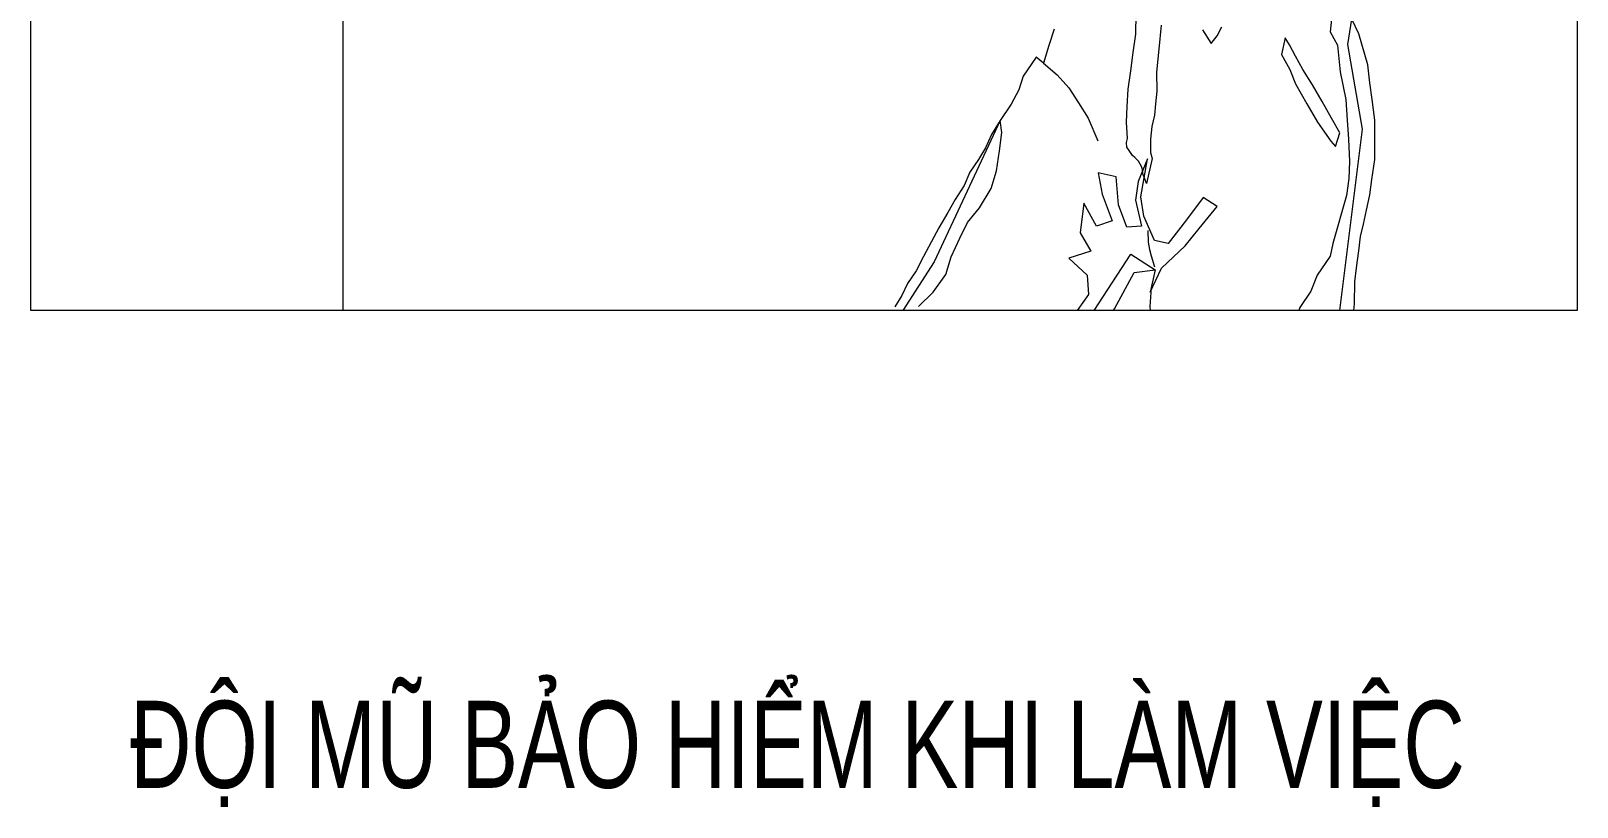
# Model space of a CAD drawing. Header units: millimetres. Extents: x -346728 to 1320345, y -537202 to -385966.
# Drawn here: x 696914 to 705301, y -503392 to -499180 of the extents above; entities that cross this region are included whole.
import ezdxf

# ---------------------------------------------------------------- set-up
doc = ezdxf.new("R2010")
doc.units = ezdxf.units.MM
doc.header["$LTSCALE"] = 100
doc.layers.add('MAY', color=2, linetype='Continuous', lineweight=13)
doc.layers.add('THAY', color=155, linetype='Continuous', lineweight=20)
doc.layers.add('TEXT2', color=8, linetype='Continuous')
doc.styles.add('HAI', font='VHARIAL.TTF', dxfattribs={"width": 0.7, "height": 500})

msp = doc.modelspace()

# ---------------------------------------------------------------- linework, layer by layer
at = {"layer": 'MAY', "color": 33}
for p, q in [((702907.9, -499197.3, -881.1), (702908.7, -499086.8, -881.1)), ((702463.6, -499170.2, -881.1), (702436.1, -499258.9, -881.1)), ((702893.8, -499296.9, -881.1), (702907.9, -499197.3, -881.1)), ((703045.1, -499148.6, -881.1), (703031.9, -499280, -881.1)), ((703268.6, -499174.2, -881.1), (703315.5, -499247.8, -881.1)), ((703348.1, -499207.6, -881.1), (703374.8, -499158.2, -881.1)), ((703968.9, -499115.6, -881.1), (703961.5, -499185.1, -881.1)), ((703961.5, -499185.1, -881.1), (704000.9, -499257, -881.1)), ((704057, -499253.6, -881.1), (704079.4, -499116.3, -881.1)), ((704117.1, -499195.8, -881.1), (704079.4, -499116.3, -881.1)), ((704166.7, -499364.8, -881.1), (704117.1, -499195.8, -881.1)), ((702436.1, -499258.9, -881.1), (702406.9, -499355.2, -881.1)), ((703031.9, -499280, -881.1), (703020.3, -499403.8, -881.1)), ((703315.5, -499247.8, -881.1), (703348.1, -499207.6, -881.1)), ((703717.2, -499218, -881.1), (703697.2, -499308.4, -881.1)), ((703740.6, -499254.8, -881.1), (703717.2, -499218, -881.1)), ((703774.2, -499317.6, -881.1), (703740.6, -499254.8, -881.1)), ((704000.9, -499257, -881.1), (704016.1, -499402.6, -881.1)), ((704137, -499713.8, -881.1), (704057, -499253.6, -881.1)), ((702366.7, -499322.6, -881.1), (702296.5, -499425.6, -881.1)), ((702406.9, -499355.2, -881.1), (702366.7, -499322.6, -881.1)), ((702406.9, -499355.2, -881.1), (702479.8, -499418.7, -881.1)), ((702879.7, -499396.5, -881.1), (702893.8, -499296.9, -881.1)), ((703697.2, -499308.4, -881.1), (703742.5, -499389.6, -881.1)), ((703813.6, -499389.5, -881.1), (703774.2, -499317.6, -881.1)), ((704176.9, -499461.8, -881.1), (704166.7, -499364.8, -881.1)), ((702296.5, -499425.6, -881.1), (702272.3, -499499.3, -881.1)), ((702479.8, -499418.7, -881.1), (702543.5, -499488.1, -881.1)), ((702865.6, -499496.1, -881.1), (702879.7, -499396.5, -881.1)), ((703020.3, -499403.8, -881.1), (703021.3, -499506.7, -881.1)), ((703742.5, -499389.6, -881.1), (703772.7, -499467.3, -881.1)), ((703866.4, -499472.3, -881.1), (703813.6, -499389.5, -881.1)), ((704016.1, -499402.6, -881.1), (704046.4, -499551.5, -881.1)), ((702272.3, -499499.3, -881.1), (702231.4, -499577.2, -881.1)), ((702543.5, -499488.1, -881.1), (702596.3, -499570.9, -881.1)), ((702860.7, -499589.8, -881.1), (702865.6, -499496.1, -881.1)), ((703021.3, -499506.7, -881.1), (703013.8, -499576.2, -881.1)), ((703772.7, -499467.3, -881.1), (703835.6, -499576.1, -881.1)), ((703917.6, -499562.6, -881.1), (703866.4, -499472.3, -881.1)), ((704188.7, -499551.4, -881.1), (704176.9, -499461.8, -881.1)), ((702231.4, -499577.2, -881.1), (702172.1, -499666.8, -881.1)), ((702596.3, -499570.9, -881.1), (702649.1, -499653.6, -881.1)), ((702857.5, -499676, -881.1), (702860.7, -499589.8, -881.1)), ((703013.8, -499576.2, -881.1), (703008.1, -499638.1, -881.1)), ((703835.6, -499576.1, -881.1), (703892.6, -499675.6, -881.1)), ((703968.7, -499652.9, -881.1), (703917.6, -499562.6, -881.1)), ((704046.4, -499551.5, -881.1), (704053.3, -499663.7, -881.1)), ((704203.1, -499665.2, -881.1), (704188.7, -499551.4, -881.1)), ((702172.1, -499666.8, -881.1), (701813.2, -500432.9, -881.1)), ((702172.1, -499666.8, -881.1), (702123.7, -499743, -881.1)), ((702181.4, -499732, -881.1), (702172.1, -499666.8, -881.1)), ((702649.1, -499653.6, -881.1), (702701.1, -499775.8, -881.1)), ((702861.8, -499763.8, -881.1), (702857.5, -499676, -881.1)), ((702994.7, -499698.4, -881.1), (702987.3, -499767.9, -881.1)), ((703008.1, -499638.1, -881.1), (702994.7, -499698.4, -881.1)), ((703892.6, -499675.6, -881.1), (703964.7, -499778.4, -881.1)), ((704014, -499734, -881.1), (703968.7, -499652.9, -881.1)), ((704053.3, -499663.7, -881.1), (704061.8, -499768.2, -881.1)), ((704204, -499768.1, -881.1), (704203.1, -499665.2, -881.1)), ((702123.7, -499743, -881.1), (702092, -499815, -881.1)), ((702167.3, -499831.6, -881.1), (702181.4, -499732, -881.1)), ((702856.8, -499786.4, -881.1), (702861.8, -499763.8, -881.1)), ((702987.3, -499767.9, -881.1), (702987.4, -499839, -881.1)), ((703964.7, -499778.4, -881.1), (703989.9, -499807.7, -881.1)), ((703989.9, -499807.7, -881.1), (704014, -499734, -881.1)), ((704014.4, -500698, -881.1), (704137, -499713.8, -881.1)), ((704061.8, -499768.2, -881.1), (704066.9, -499887.9, -881.1)), ((704203.3, -499878.5, -881.1), (704204, -499768.1, -881.1)), ((702092, -499815, -881.1), (702054.4, -499877.8, -881.1)), ((702151.5, -499938.8, -881.1), (702167.3, -499831.6, -881.1)), ((702859.3, -499810.7, -881.1), (702856.8, -499786.4, -881.1)), ((702871.1, -499829.1, -881.1), (702859.3, -499810.7, -881.1)), ((702888.7, -499856.7, -881.1), (702871.1, -499829.1, -881.1)), ((702902.1, -499867.6, -881.1), (702888.7, -499856.7, -881.1)), ((702921.3, -499887.6, -881.1), (702902.1, -499867.6, -881.1)), ((702987.4, -499839, -881.1), (702995.8, -499872.5, -881.1)), ((702007.6, -499946.5, -881.1), (701975.9, -500018.5, -881.1)), ((702054.4, -499877.8, -881.1), (702007.6, -499946.5, -881.1)), ((702122.4, -500035, -881.1), (702151.5, -499938.8, -881.1)), ((702800.1, -499971.4, -881.1), (702702.2, -499949.8, -881.1)), ((702702.2, -499949.8, -881.1), (702724.1, -500065.3, -881.1)), ((702971.5, -499875, -881.1), (702920.6, -499998.1, -881.1)), ((702938.9, -499915.2, -881.1), (702921.3, -499887.6, -881.1)), ((702934.1, -500080.1, -881.1), (702971.5, -499875, -881.1)), ((702943.1, -499931.9, -881.1), (702938.9, -499915.2, -881.1)), ((702945.7, -499956.2, -881.1), (702943.1, -499931.9, -881.1)), ((702995.8, -499872.5, -881.1), (702965.8, -500008.1, -881.1)), ((704066.9, -499887.9, -881.1), (704062, -499981.6, -881.1)), ((704187.6, -499985.7, -881.1), (704203.3, -499878.5, -881.1)), ((701975.9, -500018.5, -881.1), (701927.5, -500094.7, -881.1)), ((702059.7, -500139.7, -881.1), (702122.4, -500035, -881.1)), ((702813.7, -500124.6, -881.1), (702800.1, -499971.4, -881.1)), ((702920.6, -499998.1, -881.1), (702906.5, -500097.7, -881.1)), ((702955.8, -499982.1, -881.1), (702945.7, -499956.2, -881.1)), ((702965.8, -500008.1, -881.1), (702955.8, -499982.1, -881.1)), ((704062, -499981.6, -881.1), (704049.6, -500073.7, -881.1)), ((704176.8, -500070.2, -881.1), (704187.6, -499985.7, -881.1)), ((701927.5, -500094.7, -881.1), (701888.2, -500165, -881.1)), ((702626.2, -500114.8, -881.1), (702606.3, -500276.3, -881.1)), ((702693.3, -500240.2, -881.1), (702626.2, -500114.8, -881.1)), ((702724.1, -500065.3, -881.1), (702778.6, -500211.6, -881.1)), ((702906.5, -500097.7, -881.1), (702938.5, -500239.1, -881.1)), ((702950.1, -500186.3, -881.1), (702934.1, -500080.1, -881.1)), ((703273, -500083.8, -881.1), (703182.8, -500206.1, -881.1)), ((703349.2, -500132.3, -881.1), (703273, -500083.8, -881.1)), ((704049.6, -500073.7, -881.1), (703976.3, -500334, -881.1)), ((704158.5, -500153.1, -881.1), (704176.8, -500070.2, -881.1)), ((701888.2, -500165, -881.1), (701838.1, -500248.8, -881.1)), ((701994.5, -500220.1, -881.1), (702059.7, -500139.7, -881.1)), ((702858.2, -500245, -881.1), (702813.7, -500124.6, -881.1)), ((703008, -500317.6, -881.1), (702950.1, -500186.3, -881.1)), ((703251.5, -500252.9, -881.1), (703349.2, -500132.3, -881.1)), ((704141.8, -500228.4, -881.1), (704158.5, -500153.1, -881.1)), ((701838.1, -500248.8, -881.1), (701797.2, -500326.6, -881.1)), ((701952, -500305.5, -881.1), (701994.5, -500220.1, -881.1)), ((702606.3, -500276.3, -881.1), (702663.4, -500375.8, -881.1)), ((702778.6, -500211.6, -881.1), (702693.3, -500240.2, -881.1)), ((702938.5, -500239.1, -881.1), (702858.2, -500245, -881.1)), ((702972.8, -500262.4, -881.1), (702974.6, -500326, -881.1)), ((703182.8, -500206.1, -881.1), (703083.4, -500334.3, -881.1)), ((703175.4, -500346.7, -881.1), (703251.5, -500252.9, -881.1)), ((704126.8, -500296.2, -881.1), (704141.8, -500228.4, -881.1)), ((701797.2, -500326.6, -881.1), (701756.3, -500404.5, -881.1)), ((701906.1, -500406, -881.1), (701952, -500305.5, -881.1)), ((702974.6, -500326, -881.1), (702981.3, -500367, -881.1)), ((702981.3, -500367, -881.1), (702989.7, -500400.5, -881.1)), ((703083.4, -500334.3, -881.1), (703008, -500317.6, -881.1)), ((703045.9, -500468.2, -881.1), (703175.4, -500346.7, -881.1)), ((703976.3, -500334, -881.1), (703961.3, -500401.8, -881.1)), ((704117.7, -500373.2, -881.1), (704126.8, -500296.2, -881.1)), ((701813.2, -500432.9, -881.1), (701643.4, -500697.6, -881.1)), ((701756.3, -500404.5, -881.1), (701715.4, -500482.4, -881.1)), ((701876.9, -500502.3, -881.1), (701906.1, -500406, -881.1)), ((702663.4, -500375.8, -881.1), (702544.6, -500412.8, -881.1)), ((702544.6, -500412.8, -881.1), (702642.6, -500505.5, -881.1)), ((702681.5, -500697.6, -881.1), (702880.9, -500392.3, -881.1)), ((702880.9, -500392.3, -881.1), (703012.4, -500476.6, -881.1)), ((702989.7, -500400.5, -881.1), (703008.2, -500459.9, -881.1)), ((703961.3, -500401.8, -881.1), (703891.1, -500504.9, -881.1)), ((704105.3, -500465.3, -881.1), (704117.7, -500373.2, -881.1)), ((701715.4, -500482.4, -881.1), (701668.6, -500551.1, -881.1)), ((701808.4, -500597.7, -881.1), (701876.9, -500502.3, -881.1)), ((702642.6, -500505.5, -881.1), (702651.1, -500610.1, -881.1)), ((702791.8, -500688.6, -881.1), (702898.6, -500491, -881.1)), ((702898.6, -500491, -881.1), (703012.4, -500476.6, -881.1)), ((702985.8, -500597.2, -881.1), (703045.9, -500468.2, -881.1)), ((703012.4, -500476.6, -881.1), (702985.8, -500597.2, -881.1)), ((703012.4, -500476.6, -881.1), (702990.8, -500574.6, -881.1)), ((703891.1, -500504.9, -881.1), (703856.1, -500591.9, -881.1)), ((704096.2, -500542.3, -881.1), (704105.3, -500465.3, -881.1)), ((701668.6, -500551.1, -881.1), (701638.5, -500615.5, -881.1)), ((702990.8, -500574.6, -881.1), (702984.2, -500675.8, -881.1)), ((704093.8, -500660.3, -881.1), (704096.2, -500542.3, -881.1))]:
    msp.add_line(p, q, dxfattribs=at)
at = {"layer": 'MAY', "color": 8}
for p, q in [((701638.5, -500615.5, -881.1), (701601, -500678.3, -881.1)), ((701728.2, -500674.8, -881.1), (701808.4, -500597.7, -881.1)), ((702651.1, -500610.1, -881.1), (702588.3, -500697.6, -881.1)), ((703856.1, -500591.9, -881.1), (703796.8, -500681.5, -881.1)), ((702786.1, -500697.6, -881.1), (702791.8, -500688.6, -881.1)), ((702984.2, -500675.8, -881.1), (702985.4, -500697.6, -881.1)), ((703796.8, -500681.5, -881.1), (703792.3, -500697.6, -881.1)), ((704090, -500697.6, -881.1), (704093.8, -500660.3, -881.1))]:
    msp.add_line(p, q, dxfattribs=at)
at = {"layer": 'THAY', "color": 3}
for p, q in [((696913.9, -500697.6, -881.1), (696913.9, -488707.9, -881.1)), ((705300.9, -488707.9, -881.1), (705300.9, -500697.6, -881.1)), ((705300.9, -500697.6, -881.1), (696913.9, -500697.6, -881.1))]:
    msp.add_line(p, q, dxfattribs=at)
at = {"layer": 'THAY', "color": 4}
msp.add_line((698605.9, -490930.8, -881.1), (698605.9, -500697.6, -881.1), dxfattribs=at)

# ---------------------------------------------------------------- texts
at = {"layer": 'TEXT2', "color": 170, "style": 'HAI', "width": 0.7}
msp.add_text(' ®éi mò b¶o hiÓm khi lµm viÖc', height=472.636, dxfattribs=at).set_placement((697322.6, -503287.9, -881.1))

doc.saveas('drawing.dxf')
